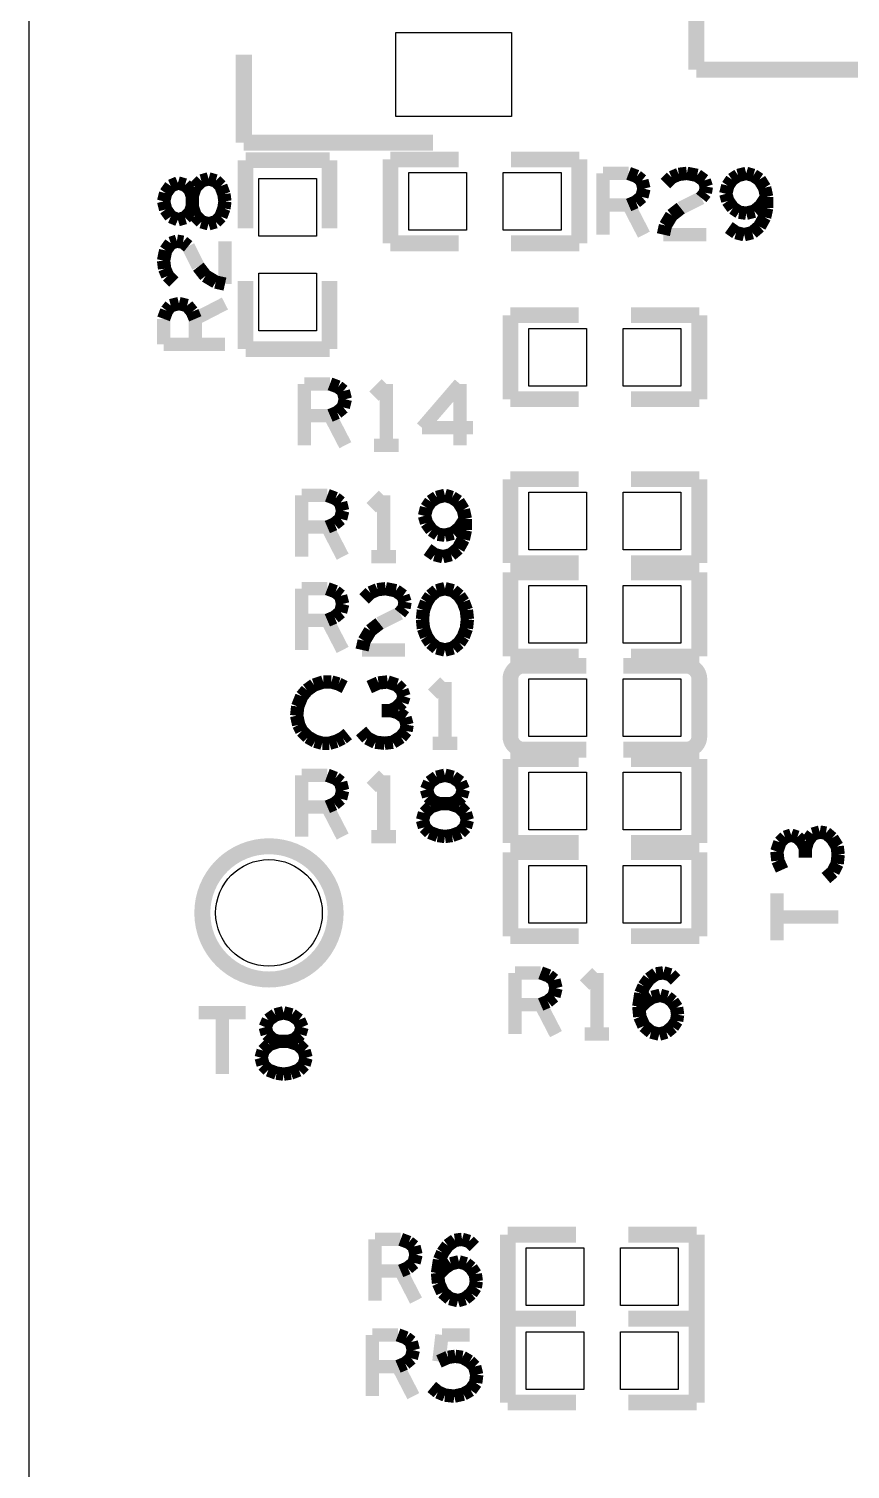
# Model space of a CAD drawing. Extents: x 249.7 to 292.7, y 273.7 to 311.7.
# Drawn here: x 249.73 to 257.56, y 284.3 to 298.03 of the extents above; entities that cross this region are included whole.
import ezdxf

# ---------------------------------------------------------------- set-up
doc = ezdxf.new("R2010")
doc.units = 0
doc.layers.add('MA_DETAILS', color=254, linetype='CONTINUOUS')

# ---------------------------------------------------------------- blocks, each defined once
blk = doc.blocks.new('FIGURE_SQUARE')
blk.add_lwpolyline([(-0.5, -0.5), (-0.5, 0.5), (0.5, 0.5), (0.5, -0.5)], close=True)
blk = doc.blocks.new('FIGURE_CIRCLE')
blk.add_circle((0, 0), 0.5)

msp = doc.modelspace()

# ---------------------------------------------------------------- linework, layer by layer
at = {"layer": 'MA_DETAILS'}
msp.add_lwpolyline([(249.734832, 310.153812), (249.734832, 274.704302)], dxfattribs=at)
for points, const_width in [([(256.093976, 297.639486), (256.093976, 298.389548)], 0.1524), ([(251.78258, 297.780456), (251.78258, 296.94251)], 0.153924), ([(256.093976, 297.639486), (259.158994, 297.639486)], 0.1524), ([(251.78258, 296.94251), (253.58598, 296.94251)], 0.153924), ([(251.799852, 296.125392), (251.799852, 296.775378)], 0.150114), ([(251.799852, 296.775378), (252.599952, 296.775378)], 0.150114), ([(252.599952, 296.775378), (252.599952, 296.125392)], 0.150114), ([(253.829566, 296.783506), (253.17958, 296.783506)], 0.150114), ([(253.17958, 296.783506), (253.17958, 295.983406)], 0.150114), ([(254.329438, 296.783506), (254.979424, 296.783506)], 0.150114), ([(254.979424, 296.783506), (254.979424, 295.983406)], 0.150114), ([(255.20523, 296.650156), (255.448816, 296.650156)], 0.127), ([(255.20523, 296.065956), (255.20523, 296.650156)], 0.127), ([(255.448816, 296.650156), (255.52654, 296.620946)], 0.127), ([(255.52654, 296.620946), (255.575308, 296.582084)], 0.127), ([(255.79959, 296.552874), (255.85801, 296.611294)], 0.127), ([(255.85801, 296.611294), (255.926082, 296.640504)], 0.127), ([(255.926082, 296.640504), (256.00406, 296.650156)], 0.127), ([(256.00406, 296.650156), (256.101342, 296.630598)], 0.127), ([(256.101342, 296.630598), (256.169414, 296.582084)], 0.127), ([(256.490978, 296.630598), (256.432558, 296.591736)], 0.127), ([(256.568956, 296.650156), (256.490978, 296.630598)], 0.127), ([(256.637028, 296.630598), (256.568956, 296.650156)], 0.127), ([(256.695448, 296.591736), (256.637028, 296.630598)], 0.127), ([(251.03836, 296.461688), (251.086874, 296.52976)], 0.127), ([(251.086874, 296.52976), (251.1552, 296.55897)], 0.127), ([(251.1552, 296.55897), (251.223272, 296.539412)], 0.127), ([(251.223272, 296.539412), (251.27204, 296.490898)], 0.127), ([(251.27204, 296.490898), (251.291344, 296.432478)], 0.127), ([(251.320554, 296.520108), (251.291344, 296.432478)], 0.127), ([(251.378974, 296.578528), (251.320554, 296.520108)], 0.127), ([(251.4473, 296.597832), (251.378974, 296.578528)], 0.127), ([(251.515372, 296.578528), (251.4473, 296.597832)], 0.127), ([(251.56414, 296.52976), (251.515372, 296.578528)], 0.127), ([(251.59335, 296.451782), (251.56414, 296.52976)], 0.127), ([(255.575308, 296.582084), (255.594866, 296.504106)], 0.127), ([(255.594866, 296.504106), (255.575308, 296.426128)], 0.127), ([(256.169414, 296.582084), (256.188972, 296.523664)], 0.127), ([(256.188972, 296.523664), (256.17932, 296.465244)], 0.127), ([(256.393696, 296.533316), (256.374138, 296.455338)], 0.127), ([(256.432558, 296.591736), (256.393696, 296.533316)], 0.127), ([(256.744216, 296.513758), (256.695448, 296.591736)], 0.127), ([(256.763774, 296.426128), (256.744216, 296.513758)], 0.127), ([(251.018802, 296.38371), (251.03836, 296.461688)], 0.127), ([(251.03836, 296.305732), (251.018802, 296.38371)], 0.127), ([(251.291344, 296.432478), (251.291344, 296.334942)], 0.127), ([(251.291344, 296.432478), (251.291344, 296.334942)], 0.127), ([(251.603002, 296.38371), (251.59335, 296.451782)], 0.127), ([(251.59335, 296.315638), (251.603002, 296.38371)], 0.127), ([(255.448816, 296.348404), (255.20523, 296.348404)], 0.127), ([(255.516888, 296.377614), (255.448816, 296.348404)], 0.127), ([(255.448816, 296.348404), (255.594866, 296.065956)], 0.127), ([(255.575308, 296.426128), (255.516888, 296.377614)], 0.127), ([(256.140204, 296.416476), (255.94564, 296.319194)], 0.127), ([(256.17932, 296.465244), (256.140204, 296.416476)], 0.127), ([(256.374138, 296.455338), (256.393696, 296.387266)], 0.127), ([(256.393696, 296.387266), (256.442464, 296.319194)], 0.127), ([(256.646934, 296.289984), (256.705354, 296.338498)], 0.127), ([(256.705354, 296.338498), (256.763774, 296.426128)], 0.127), ([(256.763774, 296.319194), (256.763774, 296.426128)], 0.127), ([(251.086874, 296.23766), (251.03836, 296.305732)], 0.127), ([(251.1552, 296.20845), (251.086874, 296.23766)], 0.127), ([(251.223272, 296.228008), (251.1552, 296.20845)], 0.127), ([(251.27204, 296.276522), (251.223272, 296.228008)], 0.127), ([(251.291344, 296.334942), (251.27204, 296.276522)], 0.127), ([(251.291344, 296.334942), (251.320554, 296.247312)], 0.127), ([(251.320554, 296.247312), (251.378974, 296.188892)], 0.127), ([(251.515372, 296.188892), (251.56414, 296.23766)], 0.127), ([(251.56414, 296.23766), (251.59335, 296.315638)], 0.127), ([(255.85801, 296.250868), (255.79959, 296.153586)], 0.127), ([(255.94564, 296.319194), (255.85801, 296.250868)], 0.127), ([(256.442464, 296.319194), (256.500884, 296.280078)], 0.127), ([(256.500884, 296.280078), (256.568956, 296.270426)], 0.127), ([(256.568956, 296.270426), (256.646934, 296.289984)], 0.127), ([(256.695448, 296.143934), (256.744216, 296.231564)], 0.127), ([(256.744216, 296.231564), (256.763774, 296.319194)], 0.127), ([(251.378974, 296.188892), (251.4473, 296.169588)], 0.127), ([(251.4473, 296.169588), (251.515372, 296.188892)], 0.127), ([(255.79959, 296.153586), (255.780032, 296.065956)], 0.127), ([(255.780032, 296.065956), (256.188972, 296.065956)], 0.127), ([(256.403348, 296.134028), (256.471674, 296.085514)], 0.127), ([(256.471674, 296.085514), (256.549398, 296.065956)], 0.127), ([(256.549398, 296.065956), (256.627376, 296.085514)], 0.127), ([(256.627376, 296.085514), (256.695448, 296.143934)], 0.127), ([(251.03836, 295.916096), (251.086874, 295.984168)], 0.127), ([(251.086874, 295.984168), (251.145294, 296.003726)], 0.127), ([(251.145294, 296.003726), (251.203714, 295.994074)], 0.127), ([(251.203714, 295.994074), (251.252482, 295.954958)], 0.127), ([(251.252482, 295.954958), (251.349764, 295.760394)], 0.127), ([(251.603002, 295.594786), (251.603002, 296.003726)], 0.127), ([(253.17958, 295.983406), (253.829566, 295.983406)], 0.150114), ([(254.979424, 295.983406), (254.329438, 295.983406)], 0.150114), ([(251.018802, 295.818814), (251.03836, 295.916096)], 0.127), ([(251.028454, 295.740836), (251.018802, 295.818814)], 0.127), ([(251.057664, 295.672764), (251.028454, 295.740836)], 0.127), ([(251.116084, 295.614344), (251.057664, 295.672764)], 0.127), ([(251.349764, 295.760394), (251.41809, 295.672764)], 0.127), ([(251.41809, 295.672764), (251.515372, 295.614344)], 0.127), ([(251.515372, 295.614344), (251.603002, 295.594786)], 0.127), ([(251.799852, 295.62552), (251.799852, 294.975534)], 0.150114), ([(252.599952, 294.975534), (252.599952, 295.62552)], 0.150114), ([(251.048012, 295.341294), (251.086874, 295.390062)], 0.127), ([(251.086874, 295.390062), (251.164852, 295.40962)], 0.127), ([(251.164852, 295.40962), (251.24283, 295.390062)], 0.127), ([(251.24283, 295.390062), (251.291344, 295.331642)], 0.127), ([(251.320554, 295.26357), (251.603002, 295.40962)], 0.127), ([(251.018802, 295.26357), (251.048012, 295.341294)], 0.127), ([(251.018802, 295.019984), (251.018802, 295.26357)], 0.127), ([(251.291344, 295.331642), (251.320554, 295.26357)], 0.127), ([(251.320554, 295.26357), (251.320554, 295.019984)], 0.127), ([(254.972566, 295.297606), (254.32258, 295.297606)], 0.150114), ([(254.32258, 295.297606), (254.32258, 294.497506)], 0.150114), ([(255.472438, 295.297606), (256.122424, 295.297606)], 0.150114), ([(256.122424, 295.297606), (256.122424, 294.497506)], 0.150114), ([(251.603002, 295.019984), (251.018802, 295.019984)], 0.127), ([(251.799852, 294.975534), (252.599952, 294.975534)], 0.150114), ([(252.36043, 294.643556), (252.604016, 294.643556)], 0.127), ([(252.36043, 294.059356), (252.36043, 294.643556)], 0.127), ([(252.604016, 294.643556), (252.68174, 294.614346)], 0.127), ([(252.68174, 294.614346), (252.730508, 294.575484)], 0.127), ([(252.730508, 294.575484), (252.750066, 294.497506)], 0.127), ([(253.139702, 294.643556), (253.022862, 294.526716)], 0.127), ([(253.139702, 294.059356), (253.139702, 294.643556)], 0.127), ([(253.840996, 294.643556), (253.480824, 294.224964)], 0.127), ([(253.840996, 294.059356), (253.840996, 294.643556)], 0.127), ([(252.730508, 294.419528), (252.672088, 294.371014)], 0.127), ([(252.750066, 294.497506), (252.730508, 294.419528)], 0.127), ([(254.32258, 294.497506), (254.972566, 294.497506)], 0.150114), ([(256.122424, 294.497506), (255.472438, 294.497506)], 0.150114), ([(252.604016, 294.341804), (252.36043, 294.341804)], 0.127), ([(252.672088, 294.371014), (252.604016, 294.341804)], 0.127), ([(252.604016, 294.341804), (252.750066, 294.059356)], 0.127), ([(253.480824, 294.224964), (253.967488, 294.224964)], 0.127), ([(253.022862, 294.059356), (253.256542, 294.059356)], 0.127), ([(254.972566, 293.735506), (254.32258, 293.735506)], 0.150114), ([(254.32258, 293.735506), (254.32258, 292.935406)], 0.150114), ([(255.472438, 293.735506), (256.122424, 293.735506)], 0.150114), ([(256.122424, 293.735506), (256.122424, 292.935406)], 0.150114), ([(252.33503, 293.58082), (252.578616, 293.58082)], 0.127), ([(252.33503, 292.99662), (252.33503, 293.58082)], 0.127), ([(252.578616, 293.58082), (252.65634, 293.55161)], 0.127), ([(252.65634, 293.55161), (252.705108, 293.512748)], 0.127), ([(252.705108, 293.512748), (252.724666, 293.43477)], 0.127), ([(253.114302, 293.58082), (252.997462, 293.46398)], 0.127), ([(253.114302, 292.99662), (253.114302, 293.58082)], 0.127), ([(253.523496, 293.46398), (253.503938, 293.386002)], 0.127), ([(253.562358, 293.5224), (253.523496, 293.46398)], 0.127), ([(253.620778, 293.561262), (253.562358, 293.5224)], 0.127), ([(253.698756, 293.58082), (253.620778, 293.561262)], 0.127), ([(253.766828, 293.561262), (253.698756, 293.58082)], 0.127), ([(253.825248, 293.5224), (253.766828, 293.561262)], 0.127), ([(253.874016, 293.444422), (253.825248, 293.5224)], 0.127), ([(252.705108, 293.356792), (252.646688, 293.308278)], 0.127), ([(252.724666, 293.43477), (252.705108, 293.356792)], 0.127), ([(253.503938, 293.386002), (253.523496, 293.31793)], 0.127), ([(253.523496, 293.31793), (253.572264, 293.249858)], 0.127), ([(253.835154, 293.269162), (253.893574, 293.356792)], 0.127), ([(253.893574, 293.356792), (253.874016, 293.444422)], 0.127), ([(253.893574, 293.249858), (253.893574, 293.356792)], 0.127), ([(252.578616, 293.279068), (252.33503, 293.279068)], 0.127), ([(252.646688, 293.308278), (252.578616, 293.279068)], 0.127), ([(252.578616, 293.279068), (252.724666, 292.99662)], 0.127), ([(253.572264, 293.249858), (253.630684, 293.210742)], 0.127), ([(253.630684, 293.210742), (253.698756, 293.20109)], 0.127), ([(253.698756, 293.20109), (253.776734, 293.220648)], 0.127), ([(253.776734, 293.220648), (253.835154, 293.269162)], 0.127), ([(253.874016, 293.162228), (253.893574, 293.249858)], 0.127), ([(253.533148, 293.064692), (253.601474, 293.016178)], 0.127), ([(253.757176, 293.016178), (253.825248, 293.074598)], 0.127), ([(253.825248, 293.074598), (253.874016, 293.162228)], 0.127), ([(252.997462, 292.99662), (253.231142, 292.99662)], 0.127), ([(253.601474, 293.016178), (253.679198, 292.99662)], 0.127), ([(253.679198, 292.99662), (253.757176, 293.016178)], 0.127), ([(254.32258, 292.935406), (254.972566, 292.935406)], 0.150114), ([(256.122424, 292.935406), (255.472438, 292.935406)], 0.150114), ([(254.972566, 292.846506), (254.32258, 292.846506)], 0.150114), ([(254.32258, 292.846506), (254.32258, 292.046406)], 0.150114), ([(255.472438, 292.846506), (256.122424, 292.846506)], 0.150114), ([(256.122424, 292.846506), (256.122424, 292.046406)], 0.150114), ([(252.33503, 292.69182), (252.578616, 292.69182)], 0.127), ([(252.33503, 292.10762), (252.33503, 292.69182)], 0.127), ([(252.578616, 292.69182), (252.65634, 292.66261)], 0.127), ([(252.65634, 292.66261), (252.705108, 292.623748)], 0.127), ([(252.92939, 292.594538), (252.98781, 292.652958)], 0.127), ([(252.98781, 292.652958), (253.055882, 292.682168)], 0.127), ([(253.055882, 292.682168), (253.13386, 292.69182)], 0.127), ([(253.13386, 292.69182), (253.231142, 292.672262)], 0.127), ([(253.231142, 292.672262), (253.299214, 292.623748)], 0.127), ([(253.620778, 292.672262), (253.562358, 292.623748)], 0.127), ([(253.698756, 292.69182), (253.620778, 292.672262)], 0.127), ([(253.776734, 292.672262), (253.698756, 292.69182)], 0.127), ([(253.835154, 292.623748), (253.776734, 292.672262)], 0.127), ([(252.705108, 292.623748), (252.724666, 292.54577)], 0.127), ([(252.724666, 292.54577), (252.705108, 292.467792)], 0.127), ([(253.30912, 292.506908), (253.270004, 292.45814)], 0.127), ([(253.299214, 292.623748), (253.318772, 292.565328)], 0.127), ([(253.318772, 292.565328), (253.30912, 292.506908)], 0.127), ([(253.523496, 292.565328), (253.494286, 292.48735)], 0.127), ([(253.562358, 292.623748), (253.523496, 292.565328)], 0.127), ([(253.874016, 292.565328), (253.835154, 292.623748)], 0.127), ([(253.903226, 292.48735), (253.874016, 292.565328)], 0.127), ([(252.578616, 292.390068), (252.33503, 292.390068)], 0.127), ([(252.646688, 292.419278), (252.578616, 292.390068)], 0.127), ([(252.578616, 292.390068), (252.724666, 292.10762)], 0.127), ([(252.705108, 292.467792), (252.646688, 292.419278)], 0.127), ([(253.07544, 292.360858), (252.98781, 292.292532)], 0.127), ([(253.270004, 292.45814), (253.07544, 292.360858)], 0.127), ([(253.494286, 292.48735), (253.484634, 292.39972)], 0.127), ([(253.484634, 292.39972), (253.494286, 292.31209)], 0.127), ([(253.912878, 292.39972), (253.903226, 292.48735)], 0.127), ([(253.903226, 292.31209), (253.912878, 292.39972)], 0.127), ([(252.98781, 292.292532), (252.92939, 292.19525)], 0.127), ([(253.494286, 292.31209), (253.523496, 292.234112)], 0.127), ([(253.523496, 292.234112), (253.562358, 292.175692)], 0.127), ([(253.835154, 292.175692), (253.874016, 292.234112)], 0.127), ([(253.874016, 292.234112), (253.903226, 292.31209)], 0.127), ([(252.92939, 292.19525), (252.909832, 292.10762)], 0.127), ([(252.909832, 292.10762), (253.318772, 292.10762)], 0.127), ([(253.562358, 292.175692), (253.620778, 292.127178)], 0.127), ([(253.620778, 292.127178), (253.698756, 292.10762)], 0.127), ([(253.698756, 292.10762), (253.776734, 292.127178)], 0.127), ([(253.776734, 292.127178), (253.835154, 292.175692)], 0.127), ([(254.32258, 292.046406), (254.972566, 292.046406)], 0.150114), ([(254.44958, 291.957506), (255.047242, 291.957506)], 0.150114), ([(255.995424, 291.957506), (255.397762, 291.957506)], 0.150114), ([(256.122424, 292.046406), (255.472438, 292.046406)], 0.150114), ([(254.32258, 291.284152), (254.32258, 291.830506)], 0.150114), ([(256.122424, 291.830506), (256.122424, 291.284152)], 0.150114), ([(252.383798, 291.724842), (252.33503, 291.666422)], 0.127), ([(252.45187, 291.77361), (252.383798, 291.724842)], 0.127), ([(252.5395, 291.80282), (252.45187, 291.77361)], 0.127), ([(252.617478, 291.80282), (252.5395, 291.80282)], 0.127), ([(252.68555, 291.783262), (252.617478, 291.80282)], 0.127), ([(252.74397, 291.754052), (252.68555, 291.783262)], 0.127), ([(253.065534, 291.793168), (252.977904, 291.754052)], 0.127), ([(253.153164, 291.80282), (253.065534, 291.793168)], 0.127), ([(253.240794, 291.77361), (253.153164, 291.80282)], 0.127), ([(253.289562, 291.724842), (253.240794, 291.77361)], 0.127), ([(253.30912, 291.666422), (253.289562, 291.724842)], 0.127), ([(253.698756, 291.80282), (253.581916, 291.68598)], 0.127), ([(253.698756, 291.21862), (253.698756, 291.80282)], 0.127), ([(252.296168, 291.56914), (252.286516, 291.48151)], 0.127), ([(252.33503, 291.666422), (252.296168, 291.56914)], 0.127), ([(253.182374, 291.530278), (253.094744, 291.530278)], 0.127), ([(253.182374, 291.530278), (253.240794, 291.559488)], 0.127), ([(253.2507, 291.51072), (253.182374, 291.530278)], 0.127), ([(253.240794, 291.559488), (253.289562, 291.608002)], 0.127), ([(253.289562, 291.608002), (253.30912, 291.666422)], 0.127), ([(252.286516, 291.48151), (252.30582, 291.39388)], 0.127), ([(252.30582, 291.39388), (252.33503, 291.33546)], 0.127), ([(253.318772, 291.461952), (253.2507, 291.51072)], 0.127), ([(253.33833, 291.39388), (253.318772, 291.461952)], 0.127), ([(253.328424, 291.33546), (253.33833, 291.39388)], 0.127), ([(252.33503, 291.33546), (252.39345, 291.27704)], 0.127), ([(252.39345, 291.27704), (252.461776, 291.238178)], 0.127), ([(252.666246, 291.238178), (252.724666, 291.267388)], 0.127), ([(252.724666, 291.267388), (252.77318, 291.30625)], 0.127), ([(252.90018, 291.33546), (252.9586, 291.267388)], 0.127), ([(252.9586, 291.267388), (253.036324, 291.228272)], 0.127), ([(253.201932, 291.228272), (253.27991, 291.27704)], 0.127), ([(253.27991, 291.27704), (253.328424, 291.33546)], 0.127), ([(252.461776, 291.238178), (252.529848, 291.21862)], 0.127), ([(252.529848, 291.21862), (252.59792, 291.21862)], 0.127), ([(252.59792, 291.21862), (252.666246, 291.238178)], 0.127), ([(253.036324, 291.228272), (253.123954, 291.21862)], 0.127), ([(253.123954, 291.21862), (253.201932, 291.228272)], 0.127), ([(253.581916, 291.21862), (253.815596, 291.21862)], 0.127), ([(254.44958, 291.157152), (255.047242, 291.157152)], 0.150114), ([(255.995424, 291.157152), (255.397762, 291.157152)], 0.150114), ([(254.32258, 290.268406), (254.32258, 291.068506)], 0.150114), ([(254.32258, 291.068506), (254.972566, 291.068506)], 0.150114), ([(256.122424, 291.068506), (255.472438, 291.068506)], 0.150114), ([(256.122424, 290.268406), (256.122424, 291.068506)], 0.150114), ([(252.33503, 290.91382), (252.578616, 290.91382)], 0.127), ([(252.33503, 290.32962), (252.33503, 290.91382)], 0.127), ([(252.578616, 290.91382), (252.65634, 290.88461)], 0.127), ([(252.65634, 290.88461), (252.705108, 290.845748)], 0.127), ([(252.705108, 290.845748), (252.724666, 290.76777)], 0.127), ([(253.114302, 290.91382), (252.997462, 290.79698)], 0.127), ([(253.114302, 290.32962), (253.114302, 290.91382)], 0.127), ([(253.523496, 290.777422), (253.552706, 290.845748)], 0.127), ([(253.552706, 290.845748), (253.620778, 290.894262)], 0.127), ([(253.620778, 290.894262), (253.698756, 290.91382)], 0.127), ([(253.698756, 290.91382), (253.776734, 290.894262)], 0.127), ([(253.776734, 290.894262), (253.844806, 290.845748)], 0.127), ([(253.844806, 290.845748), (253.874016, 290.777422)], 0.127), ([(252.724666, 290.76777), (252.705108, 290.689792)], 0.127), ([(253.543054, 290.70935), (253.523496, 290.777422)], 0.127), ([(253.591568, 290.660582), (253.543054, 290.70935)], 0.127), ([(253.854458, 290.70935), (253.805944, 290.660582)], 0.127), ([(253.874016, 290.777422), (253.854458, 290.70935)], 0.127), ([(252.578616, 290.612068), (252.33503, 290.612068)], 0.127), ([(252.646688, 290.641278), (252.578616, 290.612068)], 0.127), ([(252.578616, 290.612068), (252.724666, 290.32962)], 0.127), ([(252.705108, 290.689792), (252.646688, 290.641278)], 0.127), ([(253.562358, 290.612068), (253.503938, 290.553648)], 0.127), ([(253.649988, 290.641278), (253.562358, 290.612068)], 0.127), ([(253.649988, 290.641278), (253.591568, 290.660582)], 0.127), ([(253.747524, 290.641278), (253.649988, 290.641278)], 0.127), ([(253.747524, 290.641278), (253.649988, 290.641278)], 0.127), ([(253.805944, 290.660582), (253.747524, 290.641278)], 0.127), ([(253.835154, 290.612068), (253.747524, 290.641278)], 0.127), ([(253.893574, 290.553648), (253.835154, 290.612068)], 0.127), ([(253.503938, 290.553648), (253.484634, 290.485322)], 0.127), ([(253.484634, 290.485322), (253.503938, 290.41725)], 0.127), ([(253.912878, 290.485322), (253.893574, 290.553648)], 0.127), ([(253.893574, 290.41725), (253.912878, 290.485322)], 0.127), ([(252.997462, 290.32962), (253.231142, 290.32962)], 0.127), ([(253.503938, 290.41725), (253.552706, 290.368482)], 0.127), ([(253.552706, 290.368482), (253.630684, 290.339272)], 0.127), ([(253.630684, 290.339272), (253.698756, 290.32962)], 0.127), ([(253.698756, 290.32962), (253.766828, 290.339272)], 0.127), ([(253.766828, 290.339272), (253.844806, 290.368482)], 0.127), ([(253.844806, 290.368482), (253.893574, 290.41725)], 0.127), ([(256.93878, 290.32327), (256.890012, 290.274502)], 0.127), ([(256.9972, 290.342828), (256.93878, 290.32327)], 0.127), ([(257.05562, 290.32327), (256.9972, 290.342828)], 0.127), ([(257.104134, 290.274502), (257.05562, 290.32327)], 0.127), ([(257.20167, 290.35248), (257.152902, 290.284408)], 0.127), ([(257.269742, 290.372038), (257.20167, 290.35248)], 0.127), ([(257.328162, 290.362132), (257.269742, 290.372038)], 0.127), ([(257.386582, 290.313618), (257.328162, 290.362132)], 0.127), ([(257.43535, 290.23564), (257.386582, 290.313618)], 0.127), ([(254.972566, 290.268406), (254.32258, 290.268406)], 0.150114), ([(254.972566, 290.179506), (254.32258, 290.179506)], 0.150114), ([(254.32258, 290.179506), (254.32258, 289.379406)], 0.150114), ([(255.472438, 290.268406), (256.122424, 290.268406)], 0.150114), ([(255.472438, 290.179506), (256.122424, 290.179506)], 0.150114), ([(256.122424, 290.179506), (256.122424, 289.379406)], 0.150114), ([(256.890012, 290.274502), (256.860802, 290.186872)], 0.127), ([(256.860802, 290.186872), (256.870454, 290.099242)], 0.127), ([(257.133344, 290.216082), (257.104134, 290.274502)], 0.127), ([(257.152902, 290.284408), (257.133344, 290.216082)], 0.127), ([(257.133344, 290.216082), (257.133344, 290.128452)], 0.127), ([(257.445002, 290.157662), (257.43535, 290.23564)], 0.127), ([(257.43535, 290.070032), (257.445002, 290.157662)], 0.127), ([(256.870454, 290.099242), (256.90957, 290.011612)], 0.127), ([(257.396234, 289.992308), (257.43535, 290.070032)], 0.127), ([(257.328162, 289.933888), (257.396234, 289.992308)], 0.127), ([(256.860802, 289.339528), (256.860802, 289.787584)], 0.127), ([(256.860802, 289.563556), (257.445002, 289.563556)], 0.127), ([(254.32258, 289.379406), (254.972566, 289.379406)], 0.150114), ([(256.122424, 289.379406), (255.472438, 289.379406)], 0.150114), ([(254.36703, 289.030156), (254.610616, 289.030156)], 0.127), ([(254.36703, 288.445956), (254.36703, 289.030156)], 0.127), ([(254.610616, 289.030156), (254.68834, 289.000946)], 0.127), ([(254.68834, 289.000946), (254.737108, 288.962084)], 0.127), ([(254.737108, 288.962084), (254.756666, 288.884106)], 0.127), ([(255.146302, 289.030156), (255.029462, 288.913316)], 0.127), ([(255.146302, 288.445956), (255.146302, 289.030156)], 0.127), ([(255.594358, 288.903664), (255.643126, 288.971736)], 0.127), ([(255.643126, 288.971736), (255.711198, 289.020504)], 0.127), ([(255.711198, 289.020504), (255.779524, 289.030156)], 0.127), ([(255.779524, 289.030156), (255.847596, 289.010598)], 0.127), ([(255.847596, 289.010598), (255.896364, 288.962084)], 0.127), ([(254.737108, 288.806128), (254.678688, 288.757614)], 0.127), ([(254.756666, 288.884106), (254.737108, 288.806128)], 0.127), ([(255.545844, 288.708846), (255.565148, 288.835338)], 0.127), ([(255.565148, 288.835338), (255.594358, 288.903664)], 0.127), ([(255.613916, 288.757614), (255.672336, 288.796476)], 0.127), ([(255.672336, 288.796476), (255.750314, 288.816034)], 0.127), ([(255.750314, 288.816034), (255.818386, 288.796476)], 0.127), ([(255.818386, 288.796476), (255.867154, 288.757614)], 0.127), ([(251.353574, 288.649156), (251.80163, 288.649156)], 0.127), ([(251.577602, 288.649156), (251.577602, 288.064956)], 0.127), ([(252.084078, 288.629598), (252.162056, 288.649156)], 0.127), ([(252.162056, 288.649156), (252.240034, 288.629598)], 0.127), ([(254.610616, 288.728404), (254.36703, 288.728404)], 0.127), ([(254.678688, 288.757614), (254.610616, 288.728404)], 0.127), ([(254.610616, 288.728404), (254.756666, 288.445956)], 0.127), ([(255.545844, 288.689288), (255.613916, 288.757614)], 0.127), ([(255.555496, 288.611564), (255.545844, 288.708846)], 0.127), ([(255.867154, 288.757614), (255.906016, 288.699194)], 0.127), ([(255.906016, 288.699194), (255.915668, 288.630868)], 0.127), ([(251.986796, 288.512758), (252.016006, 288.581084)], 0.127), ([(252.006354, 288.444686), (251.986796, 288.512758)], 0.127), ([(252.016006, 288.581084), (252.084078, 288.629598)], 0.127), ([(252.240034, 288.629598), (252.308106, 288.581084)], 0.127), ([(252.308106, 288.581084), (252.337316, 288.512758)], 0.127), ([(252.337316, 288.512758), (252.317758, 288.444686)], 0.127), ([(255.594358, 288.523934), (255.555496, 288.611564)], 0.127), ([(255.662684, 288.465514), (255.594358, 288.523934)], 0.127), ([(255.867154, 288.514028), (255.808734, 288.465514)], 0.127), ([(255.906016, 288.572448), (255.867154, 288.514028)], 0.127), ([(255.915668, 288.630868), (255.906016, 288.572448)], 0.127), ([(252.054868, 288.395918), (252.006354, 288.444686)], 0.127), ([(252.113288, 288.376614), (252.025658, 288.347404)], 0.127), ([(252.113288, 288.376614), (252.054868, 288.395918)], 0.127), ([(252.210824, 288.376614), (252.113288, 288.376614)], 0.127), ([(252.210824, 288.376614), (252.113288, 288.376614)], 0.127), ([(252.269244, 288.395918), (252.210824, 288.376614)], 0.127), ([(252.298454, 288.347404), (252.210824, 288.376614)], 0.127), ([(252.317758, 288.444686), (252.269244, 288.395918)], 0.127), ([(255.029462, 288.445956), (255.263142, 288.445956)], 0.127), ([(255.740408, 288.445956), (255.662684, 288.465514)], 0.127), ([(255.808734, 288.465514), (255.740408, 288.445956)], 0.127), ([(251.967238, 288.288984), (251.947934, 288.220658)], 0.127), ([(252.025658, 288.347404), (251.967238, 288.288984)], 0.127), ([(252.356874, 288.288984), (252.298454, 288.347404)], 0.127), ([(252.376178, 288.220658), (252.356874, 288.288984)], 0.127), ([(251.947934, 288.220658), (251.967238, 288.152586)], 0.127), ([(251.967238, 288.152586), (252.016006, 288.103818)], 0.127), ([(252.016006, 288.103818), (252.093984, 288.074608)], 0.127), ([(252.230128, 288.074608), (252.308106, 288.103818)], 0.127), ([(252.308106, 288.103818), (252.356874, 288.152586)], 0.127), ([(252.356874, 288.152586), (252.376178, 288.220658)], 0.127), ([(252.093984, 288.074608), (252.162056, 288.064956)], 0.127), ([(252.162056, 288.064956), (252.230128, 288.074608)], 0.127), ([(253.033784, 286.490156), (253.27737, 286.490156)], 0.127), ([(253.033784, 285.905956), (253.033784, 286.490156)], 0.127), ([(253.27737, 286.490156), (253.355094, 286.460946)], 0.127), ([(253.355094, 286.460946), (253.403862, 286.422084)], 0.127), ([(253.725426, 286.431736), (253.793498, 286.480504)], 0.127), ([(253.793498, 286.480504), (253.861824, 286.490156)], 0.127), ([(253.861824, 286.490156), (253.929896, 286.470598)], 0.127), ([(253.929896, 286.470598), (253.978664, 286.422084)], 0.127), ([(254.947166, 286.534606), (254.29718, 286.534606)], 0.150114), ([(254.29718, 286.534606), (254.29718, 285.734506)], 0.150114), ([(255.447038, 286.534606), (256.097024, 286.534606)], 0.150114), ([(256.097024, 286.534606), (256.097024, 285.734506)], 0.150114), ([(253.403862, 286.422084), (253.42342, 286.344106)], 0.127), ([(253.42342, 286.344106), (253.403862, 286.266128)], 0.127), ([(253.647448, 286.295338), (253.676658, 286.363664)], 0.127), ([(253.676658, 286.363664), (253.725426, 286.431736)], 0.127), ([(253.27737, 286.188404), (253.033784, 286.188404)], 0.127), ([(253.345442, 286.217614), (253.27737, 286.188404)], 0.127), ([(253.27737, 286.188404), (253.42342, 285.905956)], 0.127), ([(253.403862, 286.266128), (253.345442, 286.217614)], 0.127), ([(253.628144, 286.168846), (253.647448, 286.295338)], 0.127), ([(253.628144, 286.149288), (253.696216, 286.217614)], 0.127), ([(253.696216, 286.217614), (253.754636, 286.256476)], 0.127), ([(253.754636, 286.256476), (253.832614, 286.276034)], 0.127), ([(253.832614, 286.276034), (253.900686, 286.256476)], 0.127), ([(253.900686, 286.256476), (253.949454, 286.217614)], 0.127), ([(253.949454, 286.217614), (253.988316, 286.159194)], 0.127), ([(253.637796, 286.071564), (253.628144, 286.168846)], 0.127), ([(253.676658, 285.983934), (253.637796, 286.071564)], 0.127), ([(253.988316, 286.159194), (253.997968, 286.090868)], 0.127), ([(253.997968, 286.090868), (253.988316, 286.032448)], 0.127), ([(253.744984, 285.925514), (253.676658, 285.983934)], 0.127), ([(253.822708, 285.905956), (253.744984, 285.925514)], 0.127), ([(253.891034, 285.925514), (253.822708, 285.905956)], 0.127), ([(253.949454, 285.974028), (253.891034, 285.925514)], 0.127), ([(253.988316, 286.032448), (253.949454, 285.974028)], 0.127), ([(254.29718, 285.734506), (254.947166, 285.734506)], 0.150114), ([(254.947166, 285.734506), (254.29718, 285.734506)], 0.150114), ([(254.29718, 285.734506), (254.29718, 284.934406)], 0.150114), ([(256.097024, 285.734506), (255.447038, 285.734506)], 0.150114), ([(255.447038, 285.734506), (256.097024, 285.734506)], 0.150114), ([(256.097024, 285.734506), (256.097024, 284.934406)], 0.150114), ([(253.008384, 285.57982), (253.25197, 285.57982)], 0.127), ([(253.008384, 284.99562), (253.008384, 285.57982)], 0.127), ([(253.25197, 285.57982), (253.329694, 285.55061)], 0.127), ([(253.329694, 285.55061), (253.378462, 285.511748)], 0.127), ([(253.378462, 285.511748), (253.39802, 285.43377)], 0.127), ([(253.641606, 285.326582), (253.670816, 285.57982)], 0.127), ([(253.670816, 285.57982), (253.933706, 285.57982)], 0.127), ([(253.378462, 285.355792), (253.320042, 285.307278)], 0.127), ([(253.39802, 285.43377), (253.378462, 285.355792)], 0.127), ([(253.729236, 285.365698), (253.641606, 285.326582)], 0.127), ([(253.797308, 285.37535), (253.729236, 285.365698)], 0.127), ([(253.865634, 285.365698), (253.797308, 285.37535)], 0.127), ([(253.933706, 285.326582), (253.865634, 285.365698)], 0.127), ([(253.25197, 285.278068), (253.008384, 285.278068)], 0.127), ([(253.320042, 285.307278), (253.25197, 285.278068)], 0.127), ([(253.25197, 285.278068), (253.39802, 284.99562)], 0.127), ([(253.982474, 285.278068), (253.933706, 285.326582)], 0.127), ([(254.001778, 285.20009), (253.982474, 285.278068)], 0.127), ([(253.573534, 285.08325), (253.631954, 285.034482)], 0.127), ([(253.943358, 285.05404), (253.992126, 285.122112)], 0.127), ([(253.992126, 285.122112), (254.001778, 285.20009)], 0.127), ([(253.631954, 285.034482), (253.700026, 285.005272)], 0.127), ([(253.700026, 285.005272), (253.787656, 284.99562)], 0.127), ([(253.787656, 284.99562), (253.875286, 285.015178)], 0.127), ([(253.875286, 285.015178), (253.943358, 285.05404)], 0.127), ([(254.29718, 284.934406), (254.947166, 284.934406)], 0.150114), ([(256.097024, 284.934406), (255.447038, 284.934406)], 0.150114)]:
    msp.add_lwpolyline(points, dxfattribs=dict(at, const_width=const_width))
for points, const_width in [([(254.44958, 291.957506, 0.414214), (254.32258, 291.830506)], 0.150114), ([(256.122424, 291.830506, 0.414214), (255.995424, 291.957506)], 0.150114), ([(254.32258, 291.284152, 0.414214), (254.44958, 291.157152)], 0.150114), ([(255.995424, 291.157152, 0.414214), (256.122424, 291.284152)], 0.150114), ([(252.65761, 289.601656, 1), (251.38761, 289.601656, 1), (252.65761, 289.601656)], 0.1524)]:
    msp.add_lwpolyline(points, format="xyb", dxfattribs=dict(at, const_width=const_width))

# ---------------------------------------------------------------- block references
for name, p, xscale, yscale in [('FIGURE_SQUARE', (253.782576, 297.592496), 1.100074, 0.8001), ('FIGURE_SQUARE', (252.199902, 296.325544), 0.54991, 0.54991), ('FIGURE_SQUARE', (253.629414, 296.383456), 0.54991, 0.54991), ('FIGURE_SQUARE', (254.52959, 296.383456), 0.54991, 0.54991), ('FIGURE_SQUARE', (252.199902, 295.425368), 0.54991, 0.54991), ('FIGURE_SQUARE', (254.772414, 294.897556), 0.54991, 0.54991), ('FIGURE_SQUARE', (255.67259, 294.897556), 0.54991, 0.54991), ('FIGURE_SQUARE', (254.772414, 293.335456), 0.54991, 0.54991), ('FIGURE_SQUARE', (255.67259, 293.335456), 0.54991, 0.54991), ('FIGURE_SQUARE', (254.772414, 292.446456), 0.54991, 0.54991), ('FIGURE_SQUARE', (255.67259, 292.446456), 0.54991, 0.54991), ('FIGURE_SQUARE', (254.772414, 291.557456), 0.54991, 0.54991), ('FIGURE_SQUARE', (255.67259, 291.557456), 0.54991, 0.54991), ('FIGURE_SQUARE', (254.772414, 290.668456), 0.54991, 0.54991), ('FIGURE_SQUARE', (255.67259, 290.668456), 0.54991, 0.54991), ('FIGURE_CIRCLE', (252.02261, 289.601656), 1.016, 1.016), ('FIGURE_SQUARE', (254.772414, 289.779456), 0.54991, 0.54991), ('FIGURE_SQUARE', (255.67259, 289.779456), 0.54991, 0.54991), ('FIGURE_SQUARE', (254.747014, 286.134556), 0.54991, 0.54991), ('FIGURE_SQUARE', (255.64719, 286.134556), 0.54991, 0.54991), ('FIGURE_SQUARE', (254.747014, 285.334456), 0.54991, 0.54991), ('FIGURE_SQUARE', (255.64719, 285.334456), 0.54991, 0.54991)]:
    msp.add_blockref(name, p, dxfattribs=dict(at, xscale=xscale, yscale=yscale))

doc.saveas('drawing.dxf')
